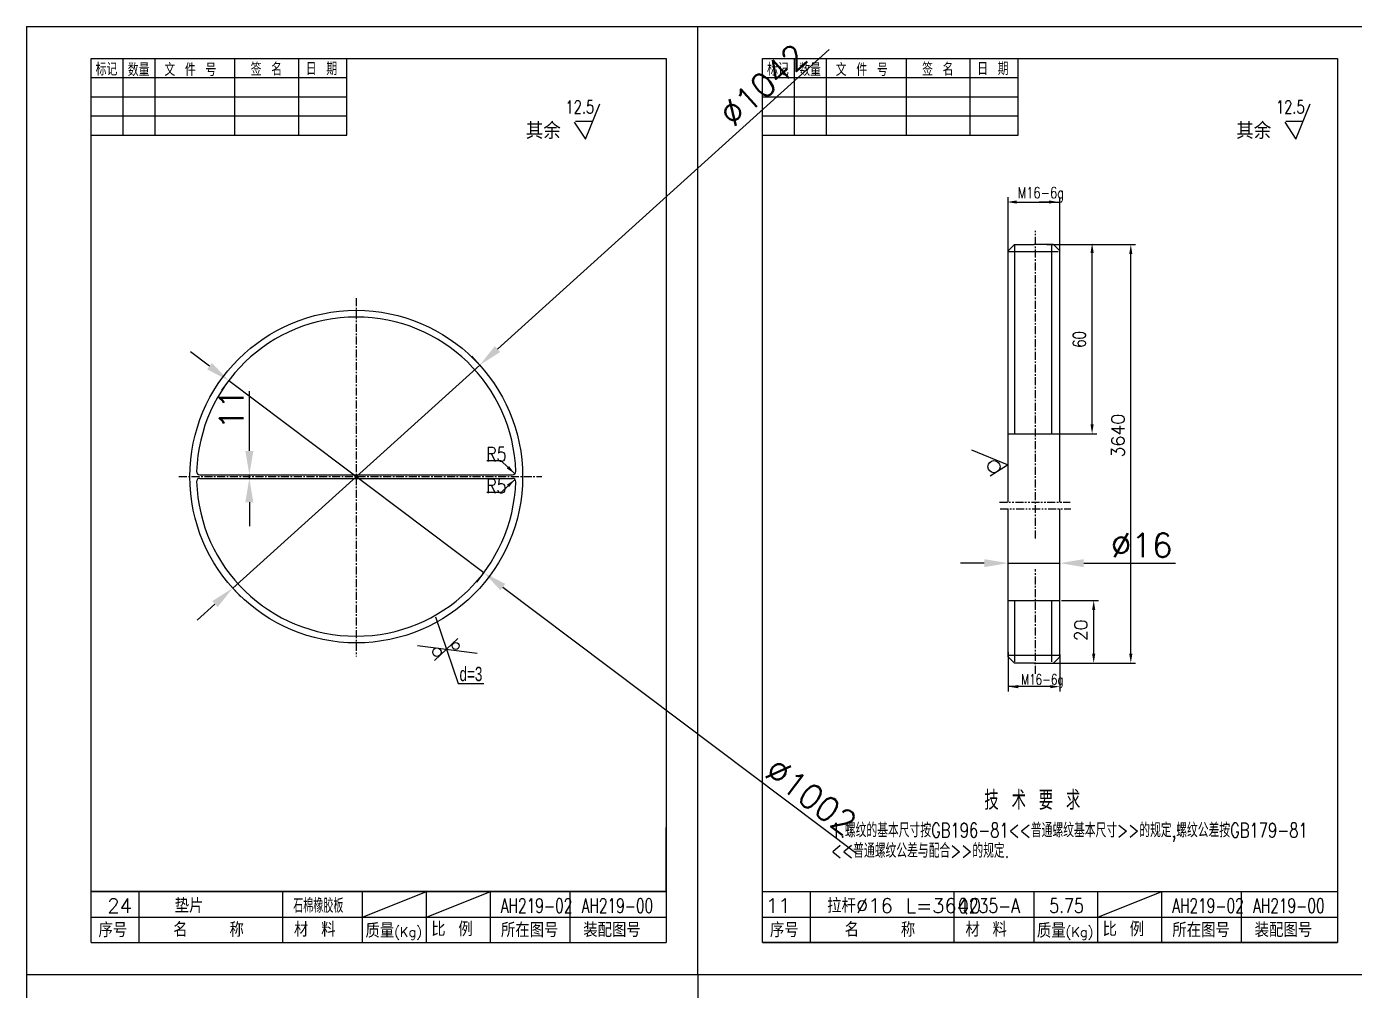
# Model space of a CAD drawing. Header units: millimetres. Extents: x 394735 to 397054, y -22030 to -21189.
# Drawn here: x 394734.7 to 395150.5, y -21731.9 to -21429.9 of the extents above; entities that cross this region are included whole.
import ezdxf
from ezdxf.enums import TextEntityAlignment as Align

# ---------------------------------------------------------------- set-up
doc = ezdxf.new("R2010")
doc.units = ezdxf.units.MM
doc.linetypes.add('CENTERX2', pattern=[4, 2.5, -0.5, 0.5, -0.5])
doc.linetypes.add('PHANTOMX2', pattern=[5, 2.5, -0.5, 0.5, -0.5, 0.5, -0.5])
for name, color, linetype in [('16CEN', 6, 'CENTERX2'), ('16CON', 4, 'Continuous'), ('16CON1', 4, 'Continuous'), ('16CON2', 3, 'Continuous'), ('16TXT', 3, 'Continuous'), ('PHANTOMX2', 3, 'PHANTOMX2'), ('SUR', 220, 'Continuous')]:
    doc.layers.add(name, color=color, linetype=linetype)
doc.styles.add('GREEKC', font='greekc.shx', dxfattribs={"width": 0.7, "bigfont": 'hztxt2.shx'})
doc.styles.add('HZ', font='txt', dxfattribs={"width": 0.8, "bigfont": 'HZTXT.SHX'})
doc.styles.get("Standard").update_dxf_attribs({"font": 'txt', "bigfont": 'gbcbig.shx'})
doc.dimstyles.get("Standard").update_dxf_attribs({"dimscale": 1.5, "dimtxt": 5, "dimasz": 5, "dimexe": 2.5, "dimexo": 0, "dimgap": 1.25, "dimtad": 3, "dimdec": 0, "dimdsep": 46, "dimtxsty": 'Standard', "dimcen": 0, "dimaunit": 1, "dimadec": 0, "dimazin": 0, "dimtfac": 1, "dimtdec": 4, "dimtmove": 0, "dimatfit": 1, "dimfxl": 1, "dimtolj": 1, "dimtzin": 0, "dimarcsym": 0})

# ---------------------------------------------------------------- blocks, each defined once
blk = doc.blocks.new('*D749')
at = {"layer": '16CON2', "color": 0, "lineweight": -2}
for p, q in [((395042.06, -21598.29), (395042.06, -21594.27)), ((395058.22, -21598.36), (395058.22, -21594.27)), ((395034.56, -21598.02), (395027.06, -21598.02)), ((395042.06, -21598.02), (395058.22, -21598.02)), ((395065.72, -21598.02), (395094.47, -21598.02))]:
    blk.add_line(p, q, dxfattribs=at)
at = {"layer": '16CON2', "color": 0}
for points in [[(395034.56, -21596.77), (395034.56, -21599.27), (395042.06, -21598.02)], [(395065.72, -21596.77), (395065.72, -21599.27), (395058.22, -21598.02)]]:
    blk.add_solid(points, dxfattribs=at)
at = {"layer": 'Defpoints', "color": 0}
for p in [(395042.06, -21598.29), (395058.22, -21598.02), (395058.22, -21598.36)]:
    blk.add_point(p, dxfattribs=at)
at = {"layer": '16CON2', "color": 0, "insert": (395083.84, -21592.39), "char_height": 7.5, "attachment_point": 5}
blk.add_mtext('\\A1;%%C16', dxfattribs=at)
blk = doc.blocks.new('*D750')
at = {"layer": '16CON2', "color": 0, "lineweight": -2}
for p, q in [((394882.12, -21530.95), (394986.01, -21437.11)), ((394876.55, -21535.98), (394874.04, -21533.19)), ((394799.22, -21605.82), (394876.55, -21535.98)), ((394799.22, -21605.82), (394801.74, -21608.6)), ((394793.66, -21610.85), (394788.09, -21615.87))]:
    blk.add_line(p, q, dxfattribs=at)
at = {"layer": '16CON2', "color": 0}
for points in [[(394881.28, -21530.02), (394882.95, -21531.88), (394876.55, -21535.98)], [(394792.82, -21609.92), (394794.49, -21611.78), (394799.22, -21605.82)]]:
    blk.add_solid(points, dxfattribs=at)
at = {"layer": 'Defpoints', "color": 0}
for p in [(394876.55, -21535.98), (394876.55, -21535.98), (394799.22, -21605.82)]:
    blk.add_point(p, dxfattribs=at)
at = {"layer": '16CON2', "color": 0, "insert": (394933.08, -21477.34), "char_height": 7.5, "attachment_point": 5, "rotation": 42.0883}
blk.add_mtext('\\A1;             %%C1042', dxfattribs=at)
blk = doc.blocks.new('*D751')
at = {"layer": '16CON2', "color": 0, "lineweight": -2}
for p, q in [((394791.96, -21536.3), (394785.97, -21531.79)), ((394797.95, -21540.81), (394795.69, -21543.81)), ((394797.95, -21540.81), (394877.82, -21600.98)), ((394877.82, -21600.98), (394875.57, -21603.98)), ((394883.81, -21605.5), (394994.63, -21688.98))]:
    blk.add_line(p, q, dxfattribs=at)
at = {"layer": '16CON2', "color": 0}
for points in [[(394792.71, -21535.3), (394791.21, -21537.3), (394797.95, -21540.81)], [(394884.56, -21604.5), (394883.06, -21606.5), (394877.82, -21600.98)]]:
    blk.add_solid(points, dxfattribs=at)
at = {"layer": 'Defpoints', "color": 0}
for p in [(394797.95, -21540.81), (394877.82, -21600.98), (394877.82, -21600.98)]:
    blk.add_point(p, dxfattribs=at)
at = {"layer": '16CON2', "color": 0, "insert": (394945.6, -21645), "char_height": 7.5, "attachment_point": 5, "rotation": 323.0077}
blk.add_mtext('\\A1;             %%C1002', dxfattribs=at)
blk = doc.blocks.new('*D752')
at = {"layer": '16CON2', "color": 0, "lineweight": -2}
for p, q in [((394804.42, -21562.85), (394804.42, -21544.1)), ((394801.58, -21571.45), (394808.17, -21571.45)), ((394801.97, -21570.35), (394808.17, -21570.35)), ((394804.42, -21571.45), (394804.42, -21570.35)), ((394804.42, -21578.95), (394804.42, -21586.45))]:
    blk.add_line(p, q, dxfattribs=at)
at = {"layer": '16CON2', "color": 0}
for points in [[(394803.17, -21562.85), (394805.67, -21562.85), (394804.42, -21570.35)], [(394803.17, -21578.95), (394805.67, -21578.95), (394804.42, -21571.45)]]:
    blk.add_solid(points, dxfattribs=at)
at = {"layer": 'Defpoints', "color": 0}
for p in [(394801.58, -21571.45), (394801.97, -21570.35), (394804.42, -21570.35)]:
    blk.add_point(p, dxfattribs=at)
at = {"layer": '16CON2', "color": 0, "insert": (394798.79, -21549.72), "char_height": 7.5, "attachment_point": 5, "rotation": 90}
blk.add_mtext('\\A1;11', dxfattribs=at)

msp = doc.modelspace()

# ---------------------------------------------------------------- linework, layer by layer
for p, q in [((394934.9, -21439.9), (394934.9, -21716.9)), ((395145.15, -21439.9), (395145.15, -21716.9)), ((394754.9, -21716.9), (394934.9, -21716.9)), ((394965.15, -21716.9), (395145.15, -21716.9))]:
    msp.add_line(p, q)
at = {"color": 3, "linetype": 'ByBlock'}
for p, q in [((394883.23, -21565.92), (394887.59, -21570.04)), ((394883.23, -21575.88), (394887.59, -21571.76))]:
    msp.add_line(p, q, dxfattribs=at)
at = {"color": 4}
for q in [(394934.9, -21680.87), (394754.9, -21700.9)]:
    msp.add_line((394934.9, -21700.87), q, dxfattribs=at)
for points in [[(394754.9, -21716.9), (394754.9, -21439.9), (394934.9, -21439.9)], [(394965.15, -21439.9), (395145.15, -21439.9)]]:
    msp.add_lwpolyline(points)
at = {"color": 3, "linetype": 'ByBlock'}
for points in [[(394885.75, -21567.61), (394885.06, -21568.34), (394887.59, -21570.04)], [(394885.75, -21574.19), (394885.06, -21573.46), (394887.59, -21571.76)]]:
    msp.add_solid(points, dxfattribs=at)
at = {"layer": '16CEN'}
for p, q in [((395050.64, -21590.3), (395050.64, -21493.85)), ((394837.89, -21515.04), (394837.89, -21627.27)), ((394782.33, -21570.9), (394896, -21570.9)), ((395050.64, -21632.66), (395050.64, -21599.89))]:
    msp.add_line(p, q, dxfattribs=at)
at = {"layer": '16CON', "color": 4}
for p, q in [((395042.06, -21500.2), (395044.06, -21498.2)), ((395042.06, -21578.91), (395042.06, -21500.2)), ((395042.06, -21500.35), (395057.71, -21500.35)), ((395044.06, -21498.2), (395050.14, -21498.2)), ((395056.22, -21498.2), (395050.14, -21498.2)), ((395058.22, -21500.2), (395056.22, -21498.2)), ((395058.22, -21578.91), (395058.22, -21500.2)), ((395042.06, -21557.51), (395058.22, -21557.51)), ((395042.06, -21627.33), (395042.06, -21581.05)), ((395058.22, -21627.33), (395058.22, -21581.05)), ((395042.06, -21609.68), (395058.22, -21609.68)), ((395042.06, -21626.83), (395058.22, -21626.83)), ((395044.06, -21629.33), (395042.06, -21627.33)), ((395050.14, -21629.33), (395044.06, -21629.33)), ((395056.22, -21629.33), (395058.22, -21627.33))]:
    msp.add_line(p, q, dxfattribs=at)
at = {"layer": '16CON'}
for p, q in [((394788.91, -21570.35), (394886.86, -21570.35)), ((394788.91, -21571.45), (394886.86, -21571.45))]:
    msp.add_line(p, q, dxfattribs=at)
msp.add_lwpolyline([(394965.15, -21716.9), (394965.15, -21439.9)], dxfattribs=at)
msp.add_circle((394837.89, -21570.9), 52.1, dxfattribs=at)
for centre, radius, start, end in [((394837.89, -21570.9), 50, 1.8004, 178.1996), ((394788.91, -21569.35), 1, 177.5691, 270), ((394788.91, -21572.45), 1, 90, 182.4309), ((394837.89, -21570.9), 50, 181.8004, 358.1996), ((394886.86, -21569.35), 1, 270, 2.4309), ((394886.86, -21572.45), 1, 357.5691, 90)]:
    msp.add_arc(centre, radius, start, end, dxfattribs=at)
at = {"layer": '16CON1'}
msp.add_line((394934.9, -21700.87), (394754.9, -21700.9), dxfattribs=at)
at = {"layer": '16CON2'}
for p, q in [((394734.65, -21429.9), (395575.65, -21429.9)), ((394734.65, -21429.9), (394734.65, -22023.9)), ((394944.9, -21726.9), (394944.9, -21429.9)), ((395042.02, -21501.28), (395042.02, -21483.37)), ((395044.72, -21484.87), (395058.18, -21484.87)), ((395054.78, -21484.87), (395051.78, -21484.87)), ((395058.18, -21500.56), (395058.18, -21483.37)), ((395044.08, -21557.51), (395044.08, -21498.2)), ((395054.17, -21498.18), (395081.94, -21498.18)), ((395055.69, -21557.51), (395055.69, -21498.2)), ((395068.32, -21554.51), (395068.32, -21500.49)), ((395080.44, -21626.33), (395080.44, -21500.85)), ((395057.71, -21557.51), (395069.82, -21557.51)), ((395041.82, -21567.18), (395030.69, -21562.65)), ((394883.23, -21565.92), (394878.81, -21565.92)), ((395036.44, -21570.67), (395041.82, -21567.18)), ((394883.23, -21575.88), (394878.81, -21575.88)), ((395058.22, -21590.6), (395058.22, -21589.6)), ((395044.08, -21628.97), (395044.08, -21609.68)), ((395055.69, -21628.97), (395055.69, -21609.68)), ((395058.72, -21609.68), (395070.32, -21609.68)), ((395068.82, -21626.33), (395068.82, -21612.68)), ((394862.74, -21614.87), (394869.85, -21635.72)), ((394869.67, -21621.63), (394862.39, -21628.48)), ((394857.06, -21623.82), (394875.75, -21626.18)), ((395042.02, -21625.9), (395042.02, -21638.21)), ((395058.22, -21626.61), (395058.22, -21638.21)), ((395055.69, -21629.33), (395081.94, -21629.33)), ((395056.19, -21629.33), (395070.32, -21629.33)), ((394869.85, -21635.72), (394872.85, -21635.72)), ((394872.85, -21635.72), (394877.85, -21635.72)), ((395055.2, -21636.71), (395042.02, -21636.71)), ((394754.9, -21700.9), (394934.9, -21700.9)), ((394839.9, -21708.9), (394859.9, -21700.9)), ((394859.9, -21708.9), (394879.9, -21700.9)), ((394965.15, -21700.9), (395145.15, -21700.9)), ((395070.15, -21708.9), (395090.15, -21700.9)), ((394734.65, -21726.9), (395155.15, -21726.9)), ((394944.9, -21726.9), (394944.9, -22023.9))]:
    msp.add_line(p, q, dxfattribs=at)
for centre, radius in [((395037.6, -21567.79), 1.9), ((394863.17, -21625.91), 1.34), ((394869.03, -21623.96), 1.1)]:
    msp.add_circle(centre, radius, dxfattribs=at)
for points in [[(395044.72, -21484.37), (395044.72, -21485.37), (395041.72, -21484.87)], [(395054.78, -21484.37), (395054.78, -21485.37), (395057.78, -21484.87)], [(395068.82, -21500.82), (395067.82, -21500.82), (395068.32, -21497.82)], [(395080.94, -21501.18), (395079.94, -21501.18), (395080.44, -21498.18)], [(395068.82, -21554.51), (395067.82, -21554.51), (395068.32, -21557.51)], [(395069.32, -21612.68), (395068.32, -21612.68), (395068.82, -21609.68)], [(395069.32, -21626.33), (395068.32, -21626.33), (395068.82, -21629.33)], [(395080.94, -21626.33), (395079.94, -21626.33), (395080.44, -21629.33)], [(395045.18, -21636.21), (395045.18, -21637.21), (395042.18, -21636.71)], [(395055.2, -21636.21), (395055.2, -21637.21), (395058.2, -21636.71)]]:
    msp.add_solid(points, dxfattribs=at)
at = {"layer": '16TXT'}
for p, q in [((394754.9, -21463.9), (394754.9, -21439.9)), ((394764.9, -21463.9), (394764.9, -21439.9)), ((394774.9, -21463.9), (394774.9, -21439.9)), ((394799.9, -21463.9), (394799.9, -21439.9)), ((394819.9, -21463.9), (394819.9, -21439.9)), ((394834.9, -21463.9), (394834.9, -21439.9)), ((394965.15, -21463.9), (394965.15, -21439.9)), ((394975.15, -21463.9), (394975.15, -21439.9)), ((394985.15, -21463.9), (394985.15, -21439.9)), ((395010.15, -21463.9), (395010.15, -21439.9)), ((395030.15, -21463.9), (395030.15, -21439.9)), ((395045.15, -21463.9), (395045.15, -21439.9)), ((394754.9, -21445.9), (394834.9, -21445.9)), ((394965.15, -21445.9), (395045.15, -21445.9)), ((394754.9, -21451.9), (394834.9, -21451.9)), ((394965.15, -21451.9), (395045.15, -21451.9)), ((394909.65, -21465.22), (394914.18, -21454.08)), ((395132.13, -21465.22), (395136.66, -21454.08)), ((394754.9, -21457.9), (394834.9, -21457.9)), ((394906.16, -21459.84), (394909.65, -21465.22)), ((394906.5, -21459.59), (394911.8, -21459.59)), ((394965.15, -21457.9), (395045.15, -21457.9)), ((395128.64, -21459.84), (395132.13, -21465.22)), ((395128.97, -21459.59), (395134.28, -21459.59)), ((394754.9, -21463.9), (394834.9, -21463.9)), ((394965.15, -21463.9), (395045.15, -21463.9)), ((394754.9, -21716.9), (394754.9, -21700.9)), ((394769.9, -21716.9), (394769.9, -21700.9)), ((394814.9, -21716.9), (394814.9, -21700.9)), ((394839.9, -21716.9), (394839.9, -21700.9)), ((394859.9, -21716.9), (394859.9, -21700.9)), ((394879.9, -21716.9), (394879.9, -21700.9)), ((394904.9, -21716.9), (394904.9, -21700.9)), ((394965.15, -21716.9), (394965.15, -21700.9)), ((394980.15, -21716.9), (394980.15, -21700.9)), ((395025.15, -21716.9), (395025.15, -21700.9)), ((395050.15, -21716.9), (395050.15, -21700.9)), ((395070.15, -21716.9), (395070.15, -21700.9)), ((395090.15, -21716.9), (395090.15, -21700.9)), ((395115.15, -21716.9), (395115.15, -21700.9)), ((394754.9, -21708.9), (394934.9, -21708.9)), ((394965.15, -21708.9), (395145.15, -21708.9)), ((395145.15, -21716.9), (394965.15, -21716.9))]:
    msp.add_line(p, q, dxfattribs=at)
at = {"layer": 'Defpoints', "color": 0, "linetype": 'ByBlock'}
for p in [(394886.86, -21569.35), (394887.59, -21570.04)]:
    msp.add_point(p, dxfattribs=at)
at = {"layer": 'PHANTOMX2'}
for p, q in [((395039.3, -21578.91), (395061.48, -21578.91)), ((395039.53, -21581.05), (395061.71, -21581.05))]:
    msp.add_line(p, q, dxfattribs=at)
at = {"layer": 'SUR'}
msp.add_line((395050.14, -21629.33), (395056.22, -21629.33), dxfattribs=at)

# ---------------------------------------------------------------- texts
at = {"color": 3, "linetype": 'ByBlock', "char_height": 4.5, "attachment_point": 5, "style": 'HZ'}
for insert in [(394881.75, -21563.88), (394881.75, -21573.81)]:
    msp.add_mtext('\\A1;R5', dxfattribs=dict(at, insert=insert))
at = {"layer": '16CON2', "style": 'HZ', "width": 0.75}
for height, p in [(3.5, (395045.03, -21483.71)), (3.2, (395046.13, -21636.04))]:
    msp.add_text('M16-6g', height=height, dxfattribs=at).set_placement(p)
msp.add_text('60', height=4, rotation=90, dxfattribs=at).set_placement((395066.32, -21530.5))
at = {"layer": '16CON2'}
for s, p in [('3640', (395078.44, -21564.92)), ('20', (395066.82, -21622.5))]:
    msp.add_text(s, height=4, rotation=90, dxfattribs=at).set_placement(p)
at = {"layer": '16CON2', "insert": (394870.24, -21632.77), "char_height": 4.5, "attachment_point": 4, "style": 'GREEKC'}
msp.add_mtext('\\A1;d=3', dxfattribs=at)
at = {"layer": '16TXT', "style": 'HZ'}
for s, height, width, p in [('标记', 4, 0.85, (394756.28, -21445.27)), ('数量', 4, 0.85, (394766.36, -21445.42)), ('文 件 号', 4, 0.85, (394777.81, -21445.42)), ('签 名', 4, 0.85, (394804.84, -21445.27)), ('日 期', 4, 0.85, (394822.09, -21445.11)), ('标记', 4, 0.85, (394966.53, -21445.27)), ('数量', 4, 0.85, (394976.61, -21445.42)), ('文 件 号', 4, 0.85, (394988.06, -21445.42)), ('签 名', 4, 0.85, (395015.09, -21445.27)), ('日 期', 4, 0.85, (395032.34, -21445.11)), ('12.5', 4, 0.75, (394903.41, -21457.09)), ('12.5', 4, 0.75, (395125.88, -21457.09)), ('技 术 要 求', 6, 0.75, (395034.59, -21675.3)), ('1.螺纹的基本尺寸按GB196-81<<普通螺纹基本尺寸>>的规定,螺纹公差按GB179-81', 4.5, 0.75, (394986.57, -21683.93)), ('<<普通螺纹公差与配合>>的规定.', 4.5, 0.75, (394986.57, -21690.35)), ('石棉橡胶板', 4.5, 0.7, (394818.15, -21707.58)), ('AH219-02', 4.5, 0.7, (394883.15, -21707.58)), ('AH219-00', 4.5, 0.7, (394908.47, -21707.58)), ('Q235-A', 4.5, 0.8, (395026.29, -21707.58)), ('5.75', 4.5, 0.8, (395054.9, -21707.58)), ('AH219-02', 4.5, 0.7, (395093.4, -21707.58)), ('AH219-00', 4.5, 0.7, (395118.72, -21707.58))]:
    msp.add_text(s, height=height, dxfattribs=dict(at, width=width)).set_placement(p)
for p, p2 in [((394890.99, -21465.12), (394901.94, -21465.12)), ((395113.46, -21465.12), (395124.41, -21465.12))]:
    msp.add_text('其余', height=5.134, dxfattribs=at).set_placement(p, p2, align=Align.ALIGNED)
for s, height, p in [(' 24', 4.5, (394755.93, -21707.58)), ('垫片', 4.5, (394781.04, -21707.58)), ('11', 4.5, (394966.18, -21707.58)), ('拉杆%%C16 L=3640', 4.5, (394985.36, -21707.58)), ('序号', 4.5, (394757.19, -21715.21)), ('名   称', 4.5, (394780.6, -21715.1)), ('材 料', 4.5, (394818.4, -21715.05)), ('质量', 4.5, (394840.78, -21715.4)), ('(Kg)', 3, (394849.77, -21715.06)), ('比 例', 4.5, (394861.36, -21714.92)), ('所在图号', 4.5, (394883.2, -21715.21)), ('装配图号', 4.5, (394908.98, -21715.16)), ('序号', 4.5, (394967.44, -21715.21)), ('名   称', 4.5, (394990.85, -21715.1)), ('材 料', 4.5, (395028.65, -21715.05)), ('质量', 4.5, (395051.03, -21715.4)), ('(Kg)', 3, (395060.02, -21715.06)), ('比 例', 4.5, (395071.61, -21714.92)), ('所在图号', 4.5, (395093.45, -21715.21)), ('装配图号', 4.5, (395119.23, -21715.16))]:
    msp.add_text(s, height=height, dxfattribs=at).set_placement(p)

# ---------------------------------------------------------------- dimensions: what is measured, and where the dimension line sits
at = {"layer": '16CON2'}
for p1, p2, text, picture, middle in [((394799.22, -21605.82), (394876.55, -21535.98), '             %%C1042', '*D750', (394933.08, -21477.34)), ((394797.95, -21540.81), (394877.82, -21600.98), '             %%C1002', '*D751', (394945.6, -21645))]:
    dim = msp.add_aligned_dim(p1=p1, p2=p2, distance=0, text=text, dimstyle='Standard', dxfattribs=at)
    dim.commit()
    dim.dimension.update_dxf_attribs({"geometry": picture, "text_midpoint": middle})
dim = msp.add_linear_dim(base=(394804.42, -21570.35), p1=(394801.58, -21571.45), p2=(394801.97, -21570.35), angle=90, text='11', dimstyle='Standard', dxfattribs=at)
dim.commit()
dim.dimension.update_dxf_attribs({"geometry": '*D752', "text_midpoint": (394798.79, -21549.72)})
dim = msp.add_linear_dim(base=(395058.22, -21598.02), p1=(395042.06, -21598.29), p2=(395058.22, -21598.36), text='%%C16', dimstyle='Standard', dxfattribs=at)
dim.commit()
dim.dimension.update_dxf_attribs({"geometry": '*D749', "text_midpoint": (395083.84, -21592.39)})

doc.saveas('drawing.dxf')
